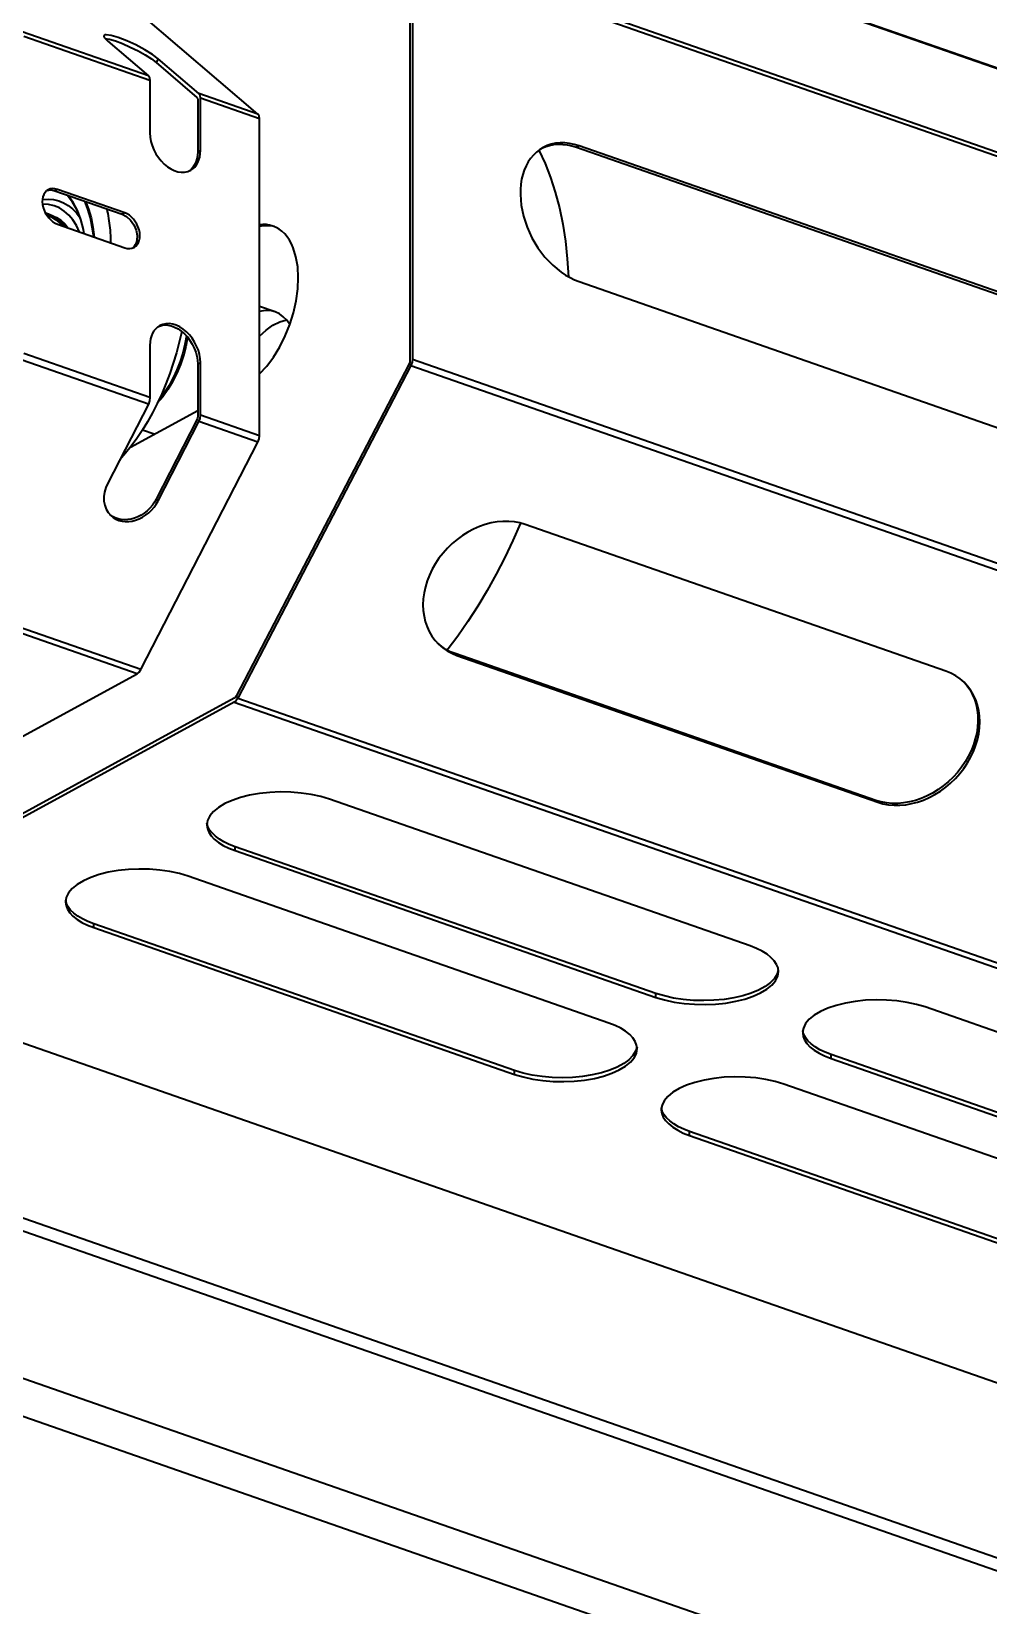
# Model space of a CAD drawing. Header units: millimetres. Extents: x 0 to 594, y 0 to 420.
# Drawn here: x 285.51 to 294.39, y 351.24 to 365.83 of the extents above; entities that cross this region are included whole.
import ezdxf

# ---------------------------------------------------------------- set-up
doc = ezdxf.new("R2010")
doc.units = ezdxf.units.MM

msp = doc.modelspace()

# ---------------------------------------------------------------- linework, layer by layer
at = {"color": 1, "lineweight": 35}
for p, q in [((311.003, 359.73), (287.421, 367.951)), ((287.429, 367.946), (311.011, 359.725)), ((289.025, 366.554), (289.025, 362.782)), ((289.035, 366.612), (312.617, 358.391)), ((289.05, 366.568), (289.05, 362.795)), ((289.05, 366.568), (312.632, 358.347)), ((287.613, 365.067), (286.529, 365.995)), ((286.598, 365.421), (285.427, 365.829)), ((286.613, 365.378), (285.442, 365.786)), ((286.193, 365.801), (286.186, 365.795)), ((286.186, 365.795), (286.186, 365.786)), ((286.186, 365.786), (286.191, 365.774)), ((286.191, 365.774), (286.221, 365.744)), ((286.207, 365.803), (286.193, 365.801)), ((286.196, 365.768), (286.237, 365.761)), ((286.252, 365.797), (286.207, 365.803)), ((286.221, 365.744), (286.598, 365.421)), ((286.237, 365.761), (286.293, 365.745)), ((286.318, 365.778), (286.252, 365.797)), ((286.293, 365.745), (286.359, 365.721)), ((286.397, 365.747), (286.318, 365.778)), ((286.359, 365.721), (286.43, 365.689)), ((286.482, 365.708), (286.397, 365.747)), ((286.43, 365.689), (286.502, 365.653)), ((286.564, 365.664), (286.482, 365.708)), ((286.502, 365.653), (286.57, 365.616)), ((286.636, 365.62), (286.564, 365.664)), ((286.57, 365.616), (286.628, 365.579)), ((286.628, 365.579), (286.672, 365.545)), ((286.689, 365.58), (286.636, 365.62)), ((286.689, 365.58), (286.672, 365.545)), ((286.672, 365.545), (287.049, 365.222)), ((287.067, 365.258), (286.689, 365.58)), ((286.598, 365.421), (286.609, 365.403)), ((286.609, 365.403), (286.613, 365.378)), ((286.613, 365.378), (286.613, 364.892)), ((287.078, 365.24), (287.067, 365.258)), ((287.613, 365.067), (287.067, 365.258)), ((287.049, 365.222), (287.055, 365.214)), ((287.055, 365.214), (287.057, 365.201)), ((287.057, 365.201), (287.057, 364.715)), ((287.082, 365.214), (287.078, 365.24)), ((287.082, 364.728), (287.082, 365.214)), ((287.629, 365.024), (287.082, 365.214)), ((287.625, 365.05), (287.613, 365.067)), ((287.629, 365.024), (287.625, 365.05)), ((287.629, 362.084), (287.629, 365.024)), ((286.613, 364.892), (286.616, 364.853)), ((286.616, 364.853), (286.622, 364.814)), ((286.622, 364.814), (286.634, 364.775)), ((286.634, 364.775), (286.649, 364.736)), ((286.649, 364.736), (286.668, 364.699)), ((286.668, 364.699), (286.691, 364.664)), ((286.691, 364.664), (286.716, 364.632)), ((287.052, 364.66), (287.036, 364.611)), ((287.057, 364.715), (287.052, 364.66)), ((287.082, 364.728), (287.057, 364.715)), ((287.068, 364.642), (287.076, 364.669)), ((287.076, 364.669), (287.082, 364.728)), ((290.171, 364.686), (290.145, 364.656)), ((290.199, 364.714), (290.171, 364.686)), ((290.229, 364.737), (290.199, 364.714)), ((290.221, 364.732), (290.279, 364.609)), ((290.261, 364.757), (290.229, 364.737)), ((290.249, 364.75), (290.285, 364.765)), ((290.298, 364.775), (290.261, 364.757)), ((290.285, 364.765), (290.322, 364.777)), ((290.337, 364.788), (290.298, 364.775)), ((290.322, 364.777), (290.361, 364.784)), ((290.377, 364.796), (290.337, 364.788)), ((290.361, 364.784), (290.402, 364.787)), ((290.419, 364.8), (290.377, 364.796)), ((290.402, 364.787), (290.443, 364.786)), ((290.462, 364.8), (290.419, 364.8)), ((290.443, 364.786), (290.485, 364.781)), ((290.507, 364.795), (290.462, 364.8)), ((290.485, 364.781), (290.528, 364.772)), ((290.551, 364.786), (290.507, 364.795)), ((290.528, 364.772), (290.571, 364.759)), ((290.596, 364.773), (290.551, 364.786)), ((290.596, 364.773), (290.571, 364.759)), ((290.571, 364.759), (294.476, 363.398)), ((294.501, 363.412), (290.596, 364.773)), ((286.716, 364.632), (286.745, 364.603)), ((286.745, 364.603), (286.775, 364.579)), ((286.775, 364.579), (286.806, 364.558)), ((286.806, 364.558), (286.839, 364.543)), ((286.839, 364.543), (286.872, 364.533)), ((286.872, 364.533), (286.904, 364.528)), ((286.904, 364.528), (286.935, 364.529)), ((286.935, 364.529), (286.964, 364.535)), ((286.964, 364.535), (286.991, 364.546)), ((286.996, 364.554), (286.978, 364.54)), ((286.991, 364.546), (287.011, 364.56)), ((287.012, 364.571), (286.996, 364.554)), ((287.011, 364.56), (287.029, 364.576)), ((287.036, 364.611), (287.012, 364.571)), ((287.029, 364.576), (287.045, 364.595)), ((287.045, 364.595), (287.058, 364.618)), ((287.058, 364.618), (287.068, 364.642)), ((290.086, 364.547), (290.073, 364.506)), ((290.103, 364.586), (290.086, 364.547)), ((290.123, 364.623), (290.103, 364.586)), ((290.145, 364.656), (290.123, 364.623)), ((290.279, 364.609), (290.33, 364.479)), ((285.668, 364.365), (285.652, 364.354)), ((285.688, 364.373), (285.668, 364.365)), ((285.709, 364.376), (285.688, 364.373)), ((285.731, 364.375), (285.709, 364.376)), ((285.754, 364.369), (285.729, 364.355)), ((285.754, 364.369), (285.731, 364.375)), ((286.379, 364.151), (285.754, 364.369)), ((290.051, 364.369), (290.05, 364.321)), ((290.055, 364.417), (290.051, 364.369)), ((290.062, 364.462), (290.055, 364.417)), ((290.073, 364.506), (290.062, 364.462)), ((290.33, 364.479), (290.374, 364.342)), ((285.615, 364.278), (285.614, 364.253)), ((285.614, 364.253), (285.616, 364.227)), ((285.62, 364.3), (285.615, 364.278)), ((285.615, 364.276), (285.667, 364.279)), ((285.67, 364.229), (285.616, 364.231)), ((285.616, 364.227), (285.621, 364.201)), ((285.628, 364.321), (285.62, 364.3)), ((285.639, 364.339), (285.628, 364.321)), ((285.652, 364.354), (285.639, 364.339)), ((285.656, 364.357), (285.673, 364.362)), ((285.667, 364.279), (285.717, 364.275)), ((285.723, 364.217), (285.67, 364.229)), ((285.673, 364.362), (285.692, 364.363)), ((285.692, 364.363), (285.729, 364.355)), ((285.717, 364.275), (285.766, 364.264)), ((285.729, 364.355), (286.354, 364.138)), ((285.766, 364.264), (285.812, 364.245)), ((285.812, 364.245), (285.855, 364.22)), ((285.895, 364.25), (285.846, 364.315)), ((285.899, 364.248), (285.853, 364.312)), ((285.855, 364.22), (285.895, 364.188)), ((285.937, 364.175), (285.895, 364.25)), ((285.939, 364.173), (285.899, 364.248)), ((286.037, 364.184), (286.008, 364.258)), ((286.014, 364.256), (286.042, 364.184)), ((290.05, 364.321), (290.058, 364.221)), ((290.058, 364.221), (290.079, 364.119)), ((290.374, 364.342), (290.413, 364.197)), ((285.621, 364.201), (285.642, 364.15)), ((285.642, 364.15), (285.673, 364.104)), ((285.67, 364.14), (285.643, 364.148)), ((285.653, 364.131), (285.665, 364.127)), ((285.665, 364.127), (285.702, 364.11)), ((285.712, 364.121), (285.67, 364.14)), ((285.67, 364.14), (285.703, 364.128)), ((285.673, 364.104), (285.712, 364.068)), ((285.686, 364.134), (285.703, 364.128)), ((285.702, 364.11), (285.737, 364.089)), ((285.703, 364.128), (285.745, 364.109)), ((285.752, 364.095), (285.712, 364.121)), ((285.772, 364.197), (285.723, 364.217)), ((285.737, 364.089), (285.77, 364.062)), ((285.745, 364.109), (285.785, 364.083)), ((285.789, 364.062), (285.752, 364.095)), ((285.818, 364.168), (285.772, 364.197)), ((285.785, 364.083), (285.822, 364.05)), ((285.86, 364.131), (285.818, 364.168)), ((285.898, 364.086), (285.86, 364.131)), ((285.895, 364.188), (285.932, 364.15)), ((285.932, 364.033), (285.898, 364.086)), ((285.932, 364.15), (285.965, 364.105)), ((285.971, 364.089), (285.937, 364.175)), ((285.971, 364.089), (285.939, 364.173)), ((285.996, 363.994), (285.971, 364.089)), ((285.996, 363.997), (285.971, 364.089)), ((286.06, 364.104), (286.037, 364.184)), ((286.042, 364.184), (286.066, 364.104)), ((286.078, 364.019), (286.06, 364.104)), ((286.066, 364.104), (286.083, 364.017)), ((286.22, 364.165), (286.216, 364.186)), ((286.225, 364.144), (286.22, 364.165)), ((286.228, 364.122), (286.225, 364.144)), ((286.232, 364.1), (286.228, 364.122)), ((286.235, 364.078), (286.232, 364.1)), ((286.238, 364.056), (286.235, 364.078)), ((286.379, 364.151), (286.354, 364.138)), ((286.354, 364.138), (286.395, 364.116)), ((286.401, 364.142), (286.379, 364.151)), ((286.395, 364.116), (286.433, 364.083)), ((286.422, 364.129), (286.401, 364.142)), ((286.461, 364.093), (286.422, 364.129)), ((286.433, 364.083), (286.463, 364.04)), ((286.492, 364.047), (286.461, 364.093)), ((290.079, 364.119), (290.113, 364.018)), ((290.413, 364.197), (290.444, 364.046)), ((285.712, 364.068), (285.733, 364.055)), ((285.733, 364.055), (285.754, 364.045)), ((285.754, 364.045), (286.379, 363.827)), ((285.77, 364.062), (285.8, 364.029)), ((285.822, 364.022), (285.789, 364.062)), ((285.822, 364.05), (285.855, 364.01)), ((285.96, 363.973), (285.932, 364.033)), ((286.003, 363.958), (285.996, 363.997)), ((286.091, 363.928), (286.078, 364.019)), ((286.083, 364.017), (286.095, 363.926)), ((286.241, 364.034), (286.238, 364.056)), ((286.243, 364.011), (286.241, 364.034)), ((286.246, 363.989), (286.243, 364.011)), ((286.247, 363.966), (286.246, 363.989)), ((286.249, 363.942), (286.247, 363.966)), ((286.25, 363.919), (286.249, 363.942)), ((286.463, 364.04), (286.484, 363.991)), ((286.484, 363.991), (286.494, 363.941)), ((286.512, 363.995), (286.492, 364.047)), ((286.494, 363.941), (286.492, 363.895)), ((286.518, 363.969), (286.512, 363.995)), ((286.52, 363.943), (286.518, 363.969)), ((286.518, 363.919), (286.52, 363.943)), ((287.661, 364.043), (287.629, 364.041)), ((287.665, 364.031), (287.629, 364.024)), ((287.693, 364.042), (287.661, 364.043)), ((287.7, 364.032), (287.665, 364.031)), ((287.723, 364.037), (287.693, 364.042)), ((287.735, 364.03), (287.7, 364.032)), ((287.753, 364.029), (287.723, 364.037)), ((287.768, 364.023), (287.735, 364.03)), ((287.783, 364.016), (287.753, 364.029)), ((287.811, 364), (287.783, 364.016)), ((287.838, 363.98), (287.811, 364)), ((287.863, 363.956), (287.838, 363.98)), ((287.886, 363.928), (287.863, 363.956)), ((287.907, 363.897), (287.886, 363.928)), ((290.113, 364.018), (290.158, 363.919)), ((290.444, 364.046), (290.469, 363.888)), ((286.251, 363.896), (286.25, 363.919)), ((286.251, 363.872), (286.251, 363.896)), ((286.379, 363.827), (286.402, 363.821)), ((286.402, 363.821), (286.425, 363.82)), ((286.425, 363.82), (286.446, 363.823)), ((286.446, 363.823), (286.465, 363.831)), ((286.466, 363.839), (286.452, 363.825)), ((286.465, 363.831), (286.481, 363.842)), ((286.477, 363.855), (286.466, 363.839)), ((286.486, 363.874), (286.477, 363.855)), ((286.481, 363.842), (286.495, 363.857)), ((286.492, 363.895), (286.486, 363.874)), ((286.495, 363.857), (286.506, 363.875)), ((286.506, 363.875), (286.514, 363.896)), ((286.514, 363.896), (286.518, 363.919)), ((287.925, 363.863), (287.907, 363.897)), ((287.942, 363.826), (287.925, 363.863)), ((287.968, 363.744), (287.942, 363.826)), ((290.158, 363.919), (290.213, 363.826)), ((290.213, 363.826), (290.278, 363.741)), ((290.469, 363.888), (290.486, 363.726)), ((287.984, 363.651), (287.968, 363.744)), ((287.989, 363.551), (287.984, 363.651)), ((290.278, 363.741), (290.351, 363.665)), ((290.351, 363.665), (290.429, 363.601)), ((290.486, 363.726), (290.497, 363.558)), ((287.985, 363.445), (287.989, 363.551)), ((290.429, 363.601), (290.47, 363.573)), ((290.47, 363.573), (290.512, 363.55)), ((290.512, 363.55), (290.554, 363.529)), ((290.554, 363.529), (290.596, 363.513)), ((290.596, 363.513), (294.501, 362.151)), ((287.97, 363.336), (287.985, 363.445)), ((287.775, 363.232), (287.629, 363.283)), ((287.667, 363.243), (287.629, 363.236)), ((287.705, 363.244), (287.667, 363.243)), ((287.741, 363.241), (287.705, 363.244)), ((287.775, 363.232), (287.741, 363.241)), ((287.814, 363.214), (287.775, 363.232)), ((287.85, 363.188), (287.814, 363.214)), ((287.911, 363.115), (287.945, 363.225)), ((287.945, 363.225), (287.97, 363.336)), ((286.65, 363.057), (286.637, 363.034)), ((286.666, 363.076), (286.65, 363.057)), ((286.684, 363.092), (286.666, 363.076)), ((286.704, 363.106), (286.684, 363.092)), ((286.692, 363.098), (286.719, 363.107)), ((286.731, 363.117), (286.704, 363.106)), ((286.719, 363.107), (286.749, 363.111)), ((286.761, 363.123), (286.731, 363.117)), ((286.749, 363.111), (286.779, 363.109)), ((286.792, 363.124), (286.761, 363.123)), ((286.779, 363.109), (286.811, 363.102)), ((286.824, 363.119), (286.792, 363.124)), ((286.811, 363.102), (286.842, 363.091)), ((286.857, 363.109), (286.824, 363.119)), ((286.842, 363.091), (286.874, 363.074)), ((286.889, 363.094), (286.857, 363.109)), ((286.874, 363.074), (286.904, 363.053)), ((286.921, 363.073), (286.889, 363.094)), ((286.904, 363.053), (286.933, 363.028)), ((286.951, 363.049), (286.921, 363.073)), ((287.629, 363.006), (287.69, 363.063)), ((287.69, 363.063), (287.754, 363.108)), ((287.754, 363.108), (287.818, 363.14)), ((287.818, 363.14), (287.881, 363.158)), ((287.883, 363.156), (287.85, 363.188)), ((287.868, 363.009), (287.911, 363.115)), ((287.911, 363.117), (287.883, 363.156)), ((286.619, 362.983), (286.613, 362.924)), ((286.613, 362.924), (286.613, 362.438)), ((286.627, 363.01), (286.619, 362.983)), ((286.637, 363.034), (286.627, 363.01)), ((286.885, 362.951), (286.859, 362.853)), ((286.908, 363.05), (286.885, 362.951)), ((286.938, 362.93), (286.918, 362.851)), ((286.946, 362.913), (286.923, 362.828)), ((286.933, 363.028), (286.96, 363)), ((286.951, 363.01), (286.938, 362.93)), ((286.961, 362.998), (286.946, 362.913)), ((286.979, 363.02), (286.951, 363.049)), ((286.96, 363), (286.984, 362.968)), ((287.005, 362.988), (286.979, 363.02)), ((286.984, 362.968), (287.005, 362.934)), ((287.027, 362.953), (287.005, 362.988)), ((287.005, 362.934), (287.024, 362.897)), ((287.046, 362.916), (287.027, 362.953)), ((287.062, 362.877), (287.046, 362.916)), ((287.759, 362.814), (287.817, 362.908)), ((287.817, 362.908), (287.868, 363.009)), ((286.598, 362.378), (285.427, 362.786)), ((286.613, 362.438), (285.442, 362.846)), ((286.859, 362.853), (286.829, 362.756)), ((286.893, 362.772), (286.863, 362.695)), ((286.918, 362.851), (286.893, 362.772)), ((286.923, 362.828), (286.895, 362.744)), ((287.024, 362.897), (287.038, 362.86)), ((287.038, 362.86), (287.048, 362.822)), ((287.048, 362.822), (287.055, 362.784)), ((287.055, 362.784), (287.057, 362.747)), ((287.082, 362.76), (287.057, 362.747)), ((287.073, 362.838), (287.062, 362.877)), ((287.08, 362.799), (287.073, 362.838)), ((287.082, 362.76), (287.08, 362.799)), ((287.082, 362.274), (287.082, 362.76)), ((287.696, 362.73), (287.759, 362.814)), ((289.023, 362.766), (289.017, 362.751)), ((289.025, 362.782), (289.023, 362.766)), ((289.046, 362.765), (289.035, 362.735)), ((289.05, 362.795), (289.046, 362.765)), ((289.05, 362.795), (312.632, 354.574)), ((286.797, 362.66), (286.761, 362.565)), ((286.829, 362.621), (286.79, 362.551)), ((286.829, 362.756), (286.797, 362.66)), ((286.861, 362.663), (286.823, 362.585)), ((286.863, 362.695), (286.829, 362.621)), ((286.895, 362.744), (286.861, 362.663)), ((287.057, 362.747), (287.057, 362.261)), ((289.017, 362.751), (287.412, 359.668)), ((289.035, 362.735), (287.429, 359.651)), ((287.629, 362.658), (287.696, 362.73)), ((289.017, 362.751), (289.035, 362.735)), ((289.035, 362.735), (312.617, 354.514)), ((286.722, 362.473), (286.68, 362.383)), ((286.747, 362.486), (286.701, 362.427)), ((286.761, 362.565), (286.722, 362.473)), ((286.779, 362.512), (286.732, 362.445)), ((286.79, 362.551), (286.747, 362.486)), ((286.823, 362.585), (286.779, 362.512)), ((286.598, 362.378), (286.221, 361.644)), ((286.609, 362.408), (286.598, 362.378)), ((286.613, 362.438), (286.609, 362.408)), ((286.68, 362.383), (286.637, 362.297)), ((286.732, 362.445), (286.681, 362.385)), ((286.432, 361.978), (287.057, 362.318)), ((286.59, 362.213), (286.542, 362.134)), ((286.637, 362.297), (286.59, 362.213)), ((287.049, 362.231), (286.672, 361.497)), ((286.689, 361.48), (287.067, 362.215)), ((287.055, 362.246), (287.049, 362.231)), ((287.057, 362.261), (287.055, 362.246)), ((287.067, 362.215), (287.078, 362.244)), ((287.613, 362.024), (287.067, 362.215)), ((287.078, 362.244), (287.082, 362.274)), ((287.629, 362.084), (287.082, 362.274)), ((286.492, 362.058), (286.44, 361.987)), ((286.542, 362.134), (286.492, 362.058)), ((286.653, 362.098), (286.543, 362.136)), ((287.613, 362.024), (287.625, 362.054)), ((287.625, 362.054), (287.629, 362.084)), ((286.386, 361.921), (286.332, 361.859)), ((286.44, 361.987), (286.386, 361.921)), ((286.529, 359.915), (287.613, 362.024)), ((286.203, 361.603), (286.191, 361.561)), ((286.221, 361.644), (286.203, 361.603)), ((286.191, 361.561), (286.185, 361.519)), ((286.185, 361.519), (286.186, 361.478)), ((286.186, 361.478), (286.193, 361.439)), ((286.655, 361.467), (286.635, 361.439)), ((286.651, 361.421), (286.672, 361.45)), ((286.672, 361.497), (286.655, 361.467)), ((286.689, 361.48), (286.672, 361.497)), ((286.672, 361.45), (286.689, 361.48)), ((286.193, 361.439), (286.206, 361.403)), ((286.206, 361.403), (286.225, 361.371)), ((286.225, 361.371), (286.25, 361.343)), ((286.264, 361.335), (286.241, 361.352)), ((286.25, 361.343), (286.272, 361.325)), ((286.289, 361.322), (286.264, 361.335)), ((286.272, 361.325), (286.297, 361.311)), ((286.317, 361.313), (286.289, 361.322)), ((286.297, 361.311), (286.324, 361.299)), ((286.346, 361.307), (286.317, 361.313)), ((286.324, 361.299), (286.354, 361.292)), ((286.376, 361.305), (286.346, 361.307)), ((286.407, 361.306), (286.376, 361.305)), ((286.438, 361.311), (286.407, 361.306)), ((286.469, 361.32), (286.438, 361.311)), ((286.448, 361.293), (286.48, 361.301)), ((286.5, 361.332), (286.469, 361.32)), ((286.48, 361.301), (286.512, 361.313)), ((286.53, 361.348), (286.5, 361.332)), ((286.512, 361.313), (286.543, 361.329)), ((286.559, 361.366), (286.53, 361.348)), ((286.543, 361.329), (286.573, 361.347)), ((286.587, 361.388), (286.559, 361.366)), ((286.573, 361.347), (286.601, 361.369)), ((286.612, 361.412), (286.587, 361.388)), ((286.601, 361.369), (286.627, 361.394)), ((286.635, 361.439), (286.612, 361.412)), ((286.627, 361.394), (286.651, 361.421)), ((286.354, 361.292), (286.384, 361.289)), ((286.384, 361.289), (286.416, 361.289)), ((286.416, 361.289), (286.448, 361.293)), ((289.512, 361.159), (289.464, 361.123)), ((289.563, 361.191), (289.512, 361.159)), ((289.616, 361.219), (289.563, 361.191)), ((289.67, 361.242), (289.616, 361.219)), ((289.724, 361.261), (289.67, 361.242)), ((289.779, 361.275), (289.724, 361.261)), ((289.834, 361.285), (289.779, 361.275)), ((289.889, 361.29), (289.834, 361.285)), ((289.942, 361.29), (289.889, 361.29)), ((289.995, 361.285), (289.942, 361.29)), ((290.052, 361.274), (289.981, 361.113)), ((290.045, 361.276), (289.995, 361.285)), ((290.094, 361.261), (290.045, 361.276)), ((293.999, 359.9), (290.094, 361.261)), ((289.373, 361.042), (289.333, 360.996)), ((289.417, 361.084), (289.373, 361.042)), ((289.464, 361.123), (289.417, 361.084)), ((289.981, 361.113), (289.905, 360.954)), ((289.262, 360.898), (289.232, 360.846)), ((289.295, 360.948), (289.262, 360.898)), ((289.333, 360.996), (289.295, 360.948)), ((289.905, 360.954), (289.825, 360.799)), ((289.185, 360.738), (289.169, 360.683)), ((289.207, 360.792), (289.185, 360.738)), ((289.232, 360.846), (289.207, 360.792)), ((289.825, 360.799), (289.742, 360.649)), ((286.494, 359.876), (284.308, 360.638)), ((286.529, 359.915), (284.342, 360.677)), ((289.149, 360.572), (289.146, 360.517)), ((289.157, 360.627), (289.149, 360.572)), ((289.169, 360.683), (289.157, 360.627)), ((289.742, 360.649), (289.654, 360.503)), ((289.146, 360.517), (289.149, 360.464)), ((289.149, 360.464), (289.156, 360.412)), ((289.654, 360.503), (289.563, 360.362)), ((289.156, 360.412), (289.167, 360.361)), ((289.167, 360.361), (289.184, 360.313)), ((289.184, 360.313), (289.204, 360.268)), ((289.563, 360.362), (289.469, 360.226)), ((289.204, 360.268), (289.23, 360.225)), ((289.23, 360.225), (289.259, 360.186)), ((289.259, 360.186), (289.292, 360.15)), ((289.32, 360.129), (289.284, 360.159)), ((289.292, 360.15), (289.33, 360.118)), ((289.469, 360.226), (289.371, 360.096)), ((289.359, 360.103), (289.32, 360.129)), ((289.33, 360.118), (289.371, 360.09)), ((289.4, 360.081), (289.359, 360.103)), ((289.371, 360.09), (289.415, 360.066)), ((289.444, 360.063), (289.4, 360.081)), ((289.415, 360.066), (289.462, 360.047)), ((293.349, 358.702), (289.444, 360.063)), ((289.462, 360.047), (289.444, 360.063)), ((289.462, 360.047), (293.366, 358.686)), ((285.23, 359.187), (286.494, 359.876)), ((286.494, 359.876), (286.513, 359.891)), ((286.513, 359.891), (286.529, 359.915)), ((294.046, 359.881), (293.999, 359.9)), ((294.09, 359.857), (294.046, 359.881)), ((294.131, 359.829), (294.09, 359.857)), ((294.168, 359.797), (294.131, 359.829)), ((294.159, 359.805), (294.192, 359.769)), ((294.201, 359.761), (294.168, 359.797)), ((294.192, 359.769), (294.22, 359.729)), ((294.231, 359.722), (294.201, 359.761)), ((294.22, 359.729), (294.244, 359.686)), ((294.256, 359.679), (294.231, 359.722)), ((287.395, 359.649), (283.092, 357.305)), ((287.395, 359.613), (283.092, 357.269)), ((287.404, 359.656), (287.395, 359.649)), ((287.413, 359.628), (287.395, 359.613)), ((287.395, 359.613), (310.977, 351.392)), ((287.412, 359.668), (287.404, 359.656)), ((287.412, 359.668), (287.429, 359.651)), ((287.429, 359.651), (287.413, 359.628)), ((287.429, 359.651), (311.011, 351.43)), ((294.244, 359.686), (294.263, 359.64)), ((294.277, 359.634), (294.256, 359.679)), ((294.263, 359.64), (294.279, 359.592)), ((294.293, 359.586), (294.277, 359.634)), ((294.279, 359.592), (294.289, 359.542)), ((294.305, 359.535), (294.293, 359.586)), ((294.289, 359.542), (294.295, 359.49)), ((294.296, 359.436), (294.293, 359.382)), ((294.295, 359.49), (294.296, 359.436)), ((294.312, 359.483), (294.305, 359.535)), ((294.311, 359.375), (294.314, 359.43)), ((294.314, 359.43), (294.312, 359.483)), ((294.272, 359.272), (294.255, 359.217)), ((294.285, 359.327), (294.272, 359.272)), ((294.275, 359.209), (294.292, 359.264)), ((294.293, 359.382), (294.285, 359.327)), ((294.292, 359.264), (294.304, 359.32)), ((294.304, 359.32), (294.311, 359.375)), ((294.207, 359.11), (294.177, 359.059)), ((294.233, 359.163), (294.207, 359.11)), ((294.228, 359.101), (294.254, 359.154)), ((294.255, 359.217), (294.233, 359.163)), ((294.254, 359.154), (294.275, 359.209)), ((294.143, 359.009), (294.106, 358.962)), ((294.128, 358.951), (294.165, 358.999)), ((294.177, 359.059), (294.143, 359.009)), ((294.165, 358.999), (294.198, 359.049)), ((294.198, 359.049), (294.228, 359.101)), ((293.975, 358.837), (293.926, 358.802)), ((293.948, 358.788), (293.997, 358.824)), ((294.021, 358.875), (293.975, 358.837)), ((293.997, 358.824), (294.043, 358.863)), ((294.065, 358.917), (294.021, 358.875)), ((294.043, 358.863), (294.087, 358.905)), ((294.106, 358.962), (294.065, 358.917)), ((294.087, 358.905), (294.128, 358.951)), ((287.307, 358.672), (287.249, 358.637)), ((287.375, 358.702), (287.307, 358.672)), ((287.453, 358.728), (287.375, 358.702)), ((287.538, 358.75), (287.453, 358.728)), ((287.629, 358.765), (287.538, 358.75)), ((287.725, 358.775), (287.629, 358.765)), ((287.822, 358.78), (287.725, 358.775)), ((287.92, 358.778), (287.822, 358.78)), ((288.017, 358.77), (287.92, 358.778)), ((288.11, 358.756), (288.017, 358.77)), ((288.198, 358.737), (288.11, 358.756)), ((288.279, 358.713), (288.198, 358.737)), ((292.183, 357.352), (288.279, 358.713)), ((293.397, 358.688), (293.349, 358.702)), ((293.366, 358.686), (293.349, 358.702)), ((293.366, 358.686), (293.415, 358.671)), ((293.448, 358.678), (293.397, 358.688)), ((293.5, 358.674), (293.448, 358.678)), ((293.553, 358.674), (293.5, 358.674)), ((293.607, 358.678), (293.553, 358.674)), ((293.661, 358.688), (293.607, 358.678)), ((293.626, 358.662), (293.681, 358.672)), ((293.716, 358.702), (293.661, 358.688)), ((293.681, 358.672), (293.736, 358.686)), ((293.77, 358.72), (293.716, 358.702)), ((293.736, 358.686), (293.791, 358.705)), ((293.824, 358.743), (293.77, 358.72)), ((293.791, 358.705), (293.844, 358.728)), ((293.876, 358.77), (293.824, 358.743)), ((293.844, 358.728), (293.897, 358.756)), ((293.926, 358.802), (293.876, 358.77)), ((293.897, 358.756), (293.948, 358.788)), ((287.169, 358.559), (287.148, 358.517)), ((287.202, 358.599), (287.169, 358.559)), ((287.249, 358.637), (287.202, 358.599)), ((293.415, 358.671), (293.466, 358.662)), ((293.466, 358.662), (293.518, 358.657)), ((293.518, 358.657), (293.572, 358.657)), ((293.572, 358.657), (293.626, 358.662)), ((287.143, 358.496), (287.141, 358.475)), ((287.141, 358.475), (287.146, 358.441)), ((287.151, 358.461), (287.142, 358.493)), ((287.148, 358.517), (287.143, 358.496)), ((287.146, 358.441), (287.159, 358.407)), ((287.166, 358.43), (287.151, 358.461)), ((287.159, 358.407), (287.18, 358.374)), ((287.189, 358.4), (287.166, 358.43)), ((287.22, 358.37), (287.189, 358.4)), ((287.18, 358.374), (287.21, 358.343)), ((287.21, 358.343), (287.248, 358.313)), ((287.257, 358.343), (287.22, 358.37)), ((287.248, 358.313), (287.293, 358.285)), ((287.3, 358.317), (287.257, 358.343)), ((287.293, 358.285), (287.346, 358.259)), ((287.349, 358.294), (287.3, 358.317)), ((287.346, 358.259), (287.404, 358.236)), ((287.404, 358.272), (287.349, 358.294)), ((291.308, 356.911), (287.404, 358.272)), ((287.404, 358.236), (287.404, 358.272)), ((287.404, 358.236), (291.308, 356.875)), ((285.995, 357.957), (285.937, 357.922)), ((286.063, 357.988), (285.995, 357.957)), ((286.141, 358.014), (286.063, 357.988)), ((286.226, 358.035), (286.141, 358.014)), ((286.317, 358.051), (286.226, 358.035)), ((286.413, 358.061), (286.317, 358.051)), ((286.51, 358.065), (286.413, 358.061)), ((286.609, 358.063), (286.51, 358.065)), ((286.705, 358.055), (286.609, 358.063)), ((286.798, 358.042), (286.705, 358.055)), ((286.886, 358.023), (286.798, 358.042)), ((286.967, 357.998), (286.886, 358.023)), ((290.871, 356.637), (286.967, 357.998)), ((285.836, 357.803), (285.831, 357.781)), ((285.857, 357.845), (285.836, 357.803)), ((285.891, 357.885), (285.857, 357.845)), ((285.937, 357.922), (285.891, 357.885)), ((285.831, 357.781), (285.829, 357.76)), ((285.829, 357.76), (285.834, 357.726)), ((285.839, 357.746), (285.831, 357.778)), ((285.834, 357.726), (285.847, 357.692)), ((285.854, 357.715), (285.839, 357.746)), ((285.847, 357.692), (285.869, 357.66)), ((285.877, 357.685), (285.854, 357.715)), ((285.869, 357.66), (285.898, 357.628)), ((285.908, 357.656), (285.877, 357.685)), ((285.945, 357.628), (285.908, 357.656)), ((285.898, 357.628), (285.936, 357.598)), ((285.936, 357.598), (285.982, 357.57)), ((285.988, 357.603), (285.945, 357.628)), ((285.982, 357.57), (286.034, 357.545)), ((286.037, 357.579), (285.988, 357.603)), ((286.034, 357.545), (286.092, 357.522)), ((286.092, 357.558), (286.037, 357.579)), ((289.996, 356.197), (286.092, 357.558)), ((286.092, 357.522), (286.092, 357.558)), ((286.092, 357.522), (289.996, 356.161)), ((277.861, 357.469), (307.94, 346.983)), ((277.932, 357.324), (308.011, 346.838)), ((292.241, 357.329), (292.183, 357.352)), ((292.293, 357.303), (292.241, 357.329)), ((292.339, 357.276), (292.293, 357.303)), ((292.376, 357.246), (292.339, 357.276)), ((292.406, 357.214), (292.376, 357.246)), ((292.428, 357.181), (292.406, 357.214)), ((292.432, 357.09), (292.407, 357.05)), ((292.418, 357.029), (292.439, 357.071)), ((292.441, 357.148), (292.428, 357.181)), ((292.444, 357.132), (292.432, 357.09)), ((292.439, 357.071), (292.444, 357.092)), ((292.446, 357.114), (292.441, 357.148)), ((292.444, 357.092), (292.446, 357.114)), ((283.748, 357.04), (306.018, 349.277)), ((292.261, 356.943), (292.192, 356.915)), ((292.321, 356.976), (292.261, 356.943)), ((292.28, 356.917), (292.338, 356.951)), ((292.37, 357.012), (292.321, 356.976)), ((292.338, 356.951), (292.384, 356.989)), ((292.407, 357.05), (292.37, 357.012)), ((292.384, 356.989), (292.418, 357.029)), ((291.387, 356.888), (291.308, 356.911)), ((291.308, 356.875), (291.308, 356.911)), ((291.308, 356.875), (291.389, 356.851)), ((291.472, 356.869), (291.387, 356.888)), ((291.389, 356.851), (291.477, 356.832)), ((291.562, 356.855), (291.472, 356.869)), ((291.477, 356.832), (291.57, 356.818)), ((291.656, 356.847), (291.562, 356.855)), ((291.57, 356.818), (291.666, 356.811)), ((291.752, 356.845), (291.656, 356.847)), ((291.666, 356.811), (291.764, 356.809)), ((291.847, 356.848), (291.752, 356.845)), ((291.764, 356.809), (291.862, 356.813)), ((291.94, 356.857), (291.847, 356.848)), ((291.862, 356.813), (291.958, 356.823)), ((292.03, 356.871), (291.94, 356.857)), ((291.958, 356.823), (292.049, 356.839)), ((292.115, 356.89), (292.03, 356.871)), ((292.049, 356.839), (292.134, 356.86)), ((292.192, 356.915), (292.115, 356.89)), ((292.134, 356.86), (292.212, 356.886)), ((292.212, 356.886), (292.28, 356.917)), ((292.904, 356.775), (292.835, 356.744)), ((292.981, 356.801), (292.904, 356.775)), ((293.067, 356.822), (292.981, 356.801)), ((293.158, 356.838), (293.067, 356.822)), ((293.253, 356.848), (293.158, 356.838)), ((293.351, 356.852), (293.253, 356.848)), ((293.449, 356.85), (293.351, 356.852)), ((293.545, 356.843), (293.449, 356.85)), ((293.639, 356.829), (293.545, 356.843)), ((293.726, 356.81), (293.639, 356.829)), ((293.807, 356.786), (293.726, 356.81)), ((297.711, 355.424), (293.807, 356.786)), ((290.929, 356.614), (290.871, 356.637)), ((292.697, 356.632), (292.677, 356.59)), ((292.731, 356.672), (292.697, 356.632)), ((292.777, 356.71), (292.731, 356.672)), ((292.835, 356.744), (292.777, 356.71)), ((290.982, 356.589), (290.929, 356.614)), ((291.027, 356.561), (290.982, 356.589)), ((291.065, 356.531), (291.027, 356.561)), ((291.095, 356.5), (291.065, 356.531)), ((291.116, 356.467), (291.095, 356.5)), ((292.672, 356.569), (292.67, 356.547)), ((292.67, 356.547), (292.674, 356.513)), ((292.679, 356.534), (292.671, 356.565)), ((292.677, 356.59), (292.672, 356.569)), ((292.674, 356.513), (292.687, 356.48)), ((292.695, 356.503), (292.679, 356.534)), ((292.718, 356.472), (292.695, 356.503)), ((291.12, 356.376), (291.095, 356.336)), ((291.106, 356.315), (291.127, 356.356)), ((291.129, 356.433), (291.116, 356.467)), ((291.133, 356.417), (291.12, 356.376)), ((291.127, 356.356), (291.132, 356.378)), ((291.134, 356.399), (291.129, 356.433)), ((291.132, 356.378), (291.134, 356.399)), ((292.687, 356.48), (292.709, 356.447)), ((292.709, 356.447), (292.739, 356.415)), ((292.748, 356.443), (292.718, 356.472)), ((292.739, 356.415), (292.777, 356.385)), ((292.785, 356.416), (292.748, 356.443)), ((292.777, 356.385), (292.822, 356.357)), ((292.828, 356.39), (292.785, 356.416)), ((292.822, 356.357), (292.874, 356.332)), ((292.878, 356.366), (292.828, 356.39)), ((292.933, 356.345), (292.878, 356.366)), ((296.837, 354.984), (292.933, 356.345)), ((292.933, 356.309), (292.933, 356.345)), ((290.075, 356.173), (289.996, 356.197)), ((289.996, 356.161), (289.996, 356.197)), ((290.88, 356.2), (290.803, 356.176)), ((290.95, 356.229), (290.88, 356.2)), ((290.9, 356.171), (290.968, 356.202)), ((291.009, 356.261), (290.95, 356.229)), ((290.968, 356.202), (291.026, 356.237)), ((291.058, 356.297), (291.009, 356.261)), ((291.026, 356.237), (291.073, 356.274)), ((291.095, 356.336), (291.058, 356.297)), ((291.073, 356.274), (291.106, 356.315)), ((292.874, 356.332), (292.933, 356.309)), ((292.933, 356.309), (296.837, 354.948)), ((289.996, 356.161), (290.077, 356.137)), ((290.16, 356.154), (290.075, 356.173)), ((290.077, 356.137), (290.165, 356.117)), ((290.251, 356.141), (290.16, 356.154)), ((290.165, 356.117), (290.258, 356.104)), ((290.344, 356.133), (290.251, 356.141)), ((290.258, 356.104), (290.355, 356.096)), ((290.44, 356.13), (290.344, 356.133)), ((290.355, 356.096), (290.453, 356.094)), ((290.535, 356.133), (290.44, 356.13)), ((290.453, 356.094), (290.55, 356.098)), ((290.628, 356.142), (290.535, 356.133)), ((290.55, 356.098), (290.646, 356.108)), ((290.718, 356.156), (290.628, 356.142)), ((290.646, 356.108), (290.737, 356.124)), ((290.803, 356.176), (290.718, 356.156)), ((290.737, 356.124), (290.822, 356.145)), ((290.822, 356.145), (290.9, 356.171)), ((291.592, 356.06), (291.523, 356.03)), ((291.669, 356.087), (291.592, 356.06)), ((291.755, 356.108), (291.669, 356.087)), ((291.846, 356.124), (291.755, 356.108)), ((291.941, 356.134), (291.846, 356.124)), ((292.039, 356.138), (291.941, 356.134)), ((292.137, 356.136), (292.039, 356.138)), ((292.234, 356.128), (292.137, 356.136)), ((292.327, 356.114), (292.234, 356.128)), ((292.414, 356.095), (292.327, 356.114)), ((292.495, 356.071), (292.414, 356.095)), ((296.4, 354.71), (292.495, 356.071)), ((308.011, 345.47), (277.932, 355.956)), ((291.385, 355.917), (291.365, 355.875)), ((291.419, 355.957), (291.385, 355.917)), ((291.465, 355.995), (291.419, 355.957)), ((291.523, 356.03), (291.465, 355.995)), ((291.36, 355.854), (291.358, 355.833)), ((291.358, 355.833), (291.362, 355.799)), ((291.367, 355.819), (291.359, 355.851)), ((291.365, 355.875), (291.36, 355.854)), ((291.362, 355.799), (291.375, 355.765)), ((291.383, 355.788), (291.367, 355.819)), ((291.375, 355.765), (291.397, 355.732)), ((291.406, 355.758), (291.383, 355.788)), ((291.436, 355.729), (291.406, 355.758)), ((277.782, 355.658), (307.861, 345.172)), ((291.397, 355.732), (291.427, 355.701)), ((291.427, 355.701), (291.465, 355.671)), ((291.473, 355.701), (291.436, 355.729)), ((291.465, 355.671), (291.51, 355.643)), ((291.517, 355.675), (291.473, 355.701)), ((291.51, 355.643), (291.562, 355.617)), ((291.566, 355.652), (291.517, 355.675)), ((291.562, 355.617), (291.621, 355.595)), ((291.621, 355.631), (291.566, 355.652)), ((295.525, 354.27), (291.621, 355.631)), ((291.621, 355.595), (291.621, 355.631)), ((291.621, 355.595), (295.525, 354.234))]:
    msp.add_line(p, q, dxfattribs=at)

doc.saveas('drawing.dxf')
